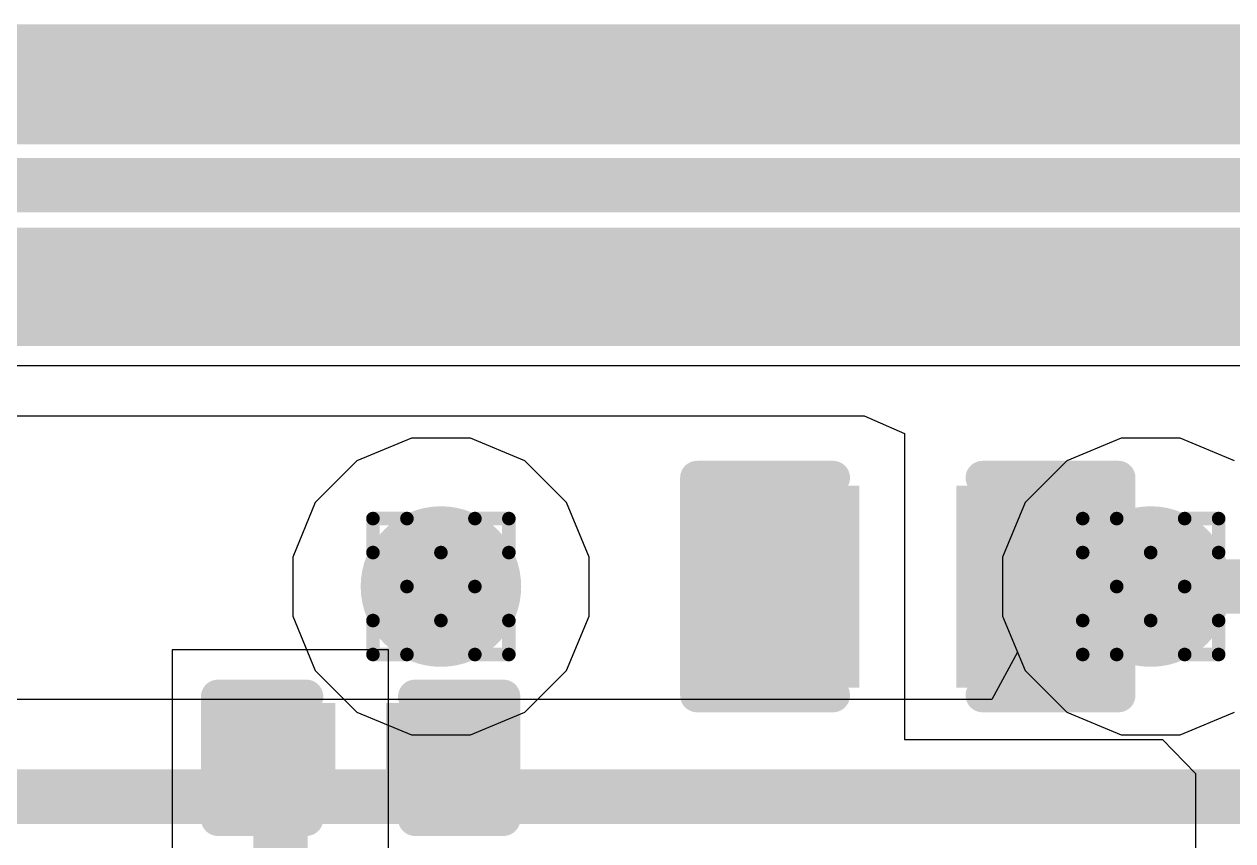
# Model space of a CAD drawing. Header units: inches. Extents: x -11 to 5379, y 0 to 5429.
# Drawn here: x 132.206 to 136.724, y 55.604 to 58.655 of the extents above; entities that cross this region are included whole.
import ezdxf

# ---------------------------------------------------------------- set-up
doc = ezdxf.new("R2010")
doc.units = ezdxf.units.IN
for name, color, linetype in [('Bottom Layer', 5, 'Continuous'), ('Drill Drawing', 1, 'Continuous'), ('GND', 16, 'Continuous'), ('PWR', 76, 'Continuous'), ('Top Layer', 1, 'Continuous'), ('Top Overlay', 2, 'Continuous'), ('Top Paste', 8, 'Continuous'), ('Top Solder', 216, 'Continuous'), ('Via Holes', 16, 'Continuous')]:
    doc.layers.add(name, color=color, linetype=linetype)

# ---------------------------------------------------------------- blocks, each defined once
blk = doc.blocks.new('C___0201_677')
at = {"layer": 'Top Layer'}
for points in [[(-0.45, 0.15), (-0.15, 0.15), (-0.15, -0.15), (-0.45, -0.15)], [(0.15, 0.15), (0.45, 0.15), (0.45, -0.15), (0.15, -0.15)]]:
    blk.add_hatch(color=1, dxfattribs=at).paths.add_polyline_path(points)
at = {"layer": 'Top Paste'}
for points in [[(-0.45, 0.15), (-0.15, 0.15), (-0.15, -0.15), (-0.45, -0.15)], [(0.15, 0.15), (0.45, 0.15), (0.45, -0.15), (0.15, -0.15)]]:
    blk.add_hatch(color=8, dxfattribs=at).paths.add_polyline_path(points)
at = {"layer": 'Top Solder'}
for points in [[(-0.505, 0.205), (-0.095, 0.205), (-0.095, -0.205), (-0.505, -0.205)], [(0.095, 0.205), (0.505, 0.205), (0.505, -0.205), (0.095, -0.205)]]:
    blk.add_hatch(color=216, dxfattribs=at).paths.add_polyline_path(points)
at = {"layer": 'Top Overlay'}
for points in [[(-0.2032, 0.2286, 0.127, 0.127, 0), (-0.5334, 0.2286, 0.127, 0.127, 0)], [(-0.5334, 0.2286, 0.127, 0.127, 0), (-0.5334, -0.2286, 0.127, 0.127, 0)], [(0.5334, 0.2286, 0.127, 0.127, 0), (0.2032, 0.2286, 0.127, 0.127, 0)], [(0.5334, 0.2286, 0.127, 0.127, 0), (0.5334, -0.2286, 0.127, 0.127, 0)], [(-0.2032, -0.2286, 0.127, 0.127, 0), (-0.5334, -0.2286, 0.127, 0.127, 0)], [(0.5334, -0.2286, 0.127, 0.127, 0), (0.2032, -0.2286, 0.127, 0.127, 0)]]:
    blk.add_lwpolyline(points, format="xyseb", dxfattribs=at)
for points in [[(-0.5651, 0.2286, 0.0635, 0.0635, 1), (-0.5016, 0.2286, 0.0635, 0.0635, 1)], [(-0.5651, 0.2286, 0.0635, 0.0635, 1), (-0.5016, 0.2286, 0.0635, 0.0635, 1)], [(-0.2349, 0.2286, 0.0635, 0.0635, 1), (-0.1714, 0.2286, 0.0635, 0.0635, 1)], [(0.1714, 0.2286, 0.0635, 0.0635, 1), (0.2349, 0.2286, 0.0635, 0.0635, 1)], [(0.5016, 0.2286, 0.0635, 0.0635, 1), (0.5651, 0.2286, 0.0635, 0.0635, 1)], [(0.5016, 0.2286, 0.0635, 0.0635, 1), (0.5651, 0.2286, 0.0635, 0.0635, 1)], [(-0.5651, -0.2286, 0.0635, 0.0635, 1), (-0.5016, -0.2286, 0.0635, 0.0635, 1)], [(-0.5651, -0.2286, 0.0635, 0.0635, 1), (-0.5016, -0.2286, 0.0635, 0.0635, 1)], [(-0.2349, -0.2286, 0.0635, 0.0635, 1), (-0.1714, -0.2286, 0.0635, 0.0635, 1)], [(0.1714, -0.2286, 0.0635, 0.0635, 1), (0.2349, -0.2286, 0.0635, 0.0635, 1)], [(0.5016, -0.2286, 0.0635, 0.0635, 1), (0.5651, -0.2286, 0.0635, 0.0635, 1)], [(0.5016, -0.2286, 0.0635, 0.0635, 1), (0.5651, -0.2286, 0.0635, 0.0635, 1)]]:
    blk.add_lwpolyline(points, format="xyseb", close=True, dxfattribs=at)
blk = doc.blocks.new('C___0402_693')
at = {"layer": 'Top Layer'}
for points in [[(-0.6985, -0.3175), (-0.6985, 0.3175), (-0.2413, 0.3175), (-0.2413, -0.3175)], [(0.2413, -0.3175), (0.2413, 0.3175), (0.6985, 0.3175), (0.6985, -0.3175)]]:
    blk.add_hatch(color=1, dxfattribs=at).paths.add_polyline_path(points)
at = {"layer": 'Top Paste'}
for points in [[(-0.6985, -0.3175), (-0.6985, 0.3175), (-0.2413, 0.3175), (-0.2413, -0.3175)], [(0.2413, -0.3175), (0.2413, 0.3175), (0.6985, 0.3175), (0.6985, -0.3175)]]:
    blk.add_hatch(color=8, dxfattribs=at).paths.add_polyline_path(points)
at = {"layer": 'Top Solder'}
for points in [[(-0.7585, -0.3775), (-0.7585, 0.3775), (-0.1813, 0.3775), (-0.1813, -0.3775)], [(0.1813, -0.3775), (0.1813, 0.3775), (0.7585, 0.3775), (0.7585, -0.3775)]]:
    blk.add_hatch(color=216, dxfattribs=at).paths.add_polyline_path(points)
at = {"layer": 'Top Overlay'}
for points in [[(-0.7874, -0.4064, 0.127, 0.127, 0), (-0.7874, 0.4064, 0.127, 0.127, 0)], [(-0.7874, 0.4064, 0.127, 0.127, 0), (-0.2794, 0.4064, 0.127, 0.127, 0)], [(0.2794, 0.4064, 0.127, 0.127, 0), (0.7874, 0.4064, 0.127, 0.127, 0)], [(0.7874, -0.4064, 0.127, 0.127, 0), (0.7874, 0.4064, 0.127, 0.127, 0)], [(-0.7874, -0.4064, 0.127, 0.127, 0), (-0.2794, -0.4064, 0.127, 0.127, 0)], [(0.2794, -0.4064, 0.127, 0.127, 0), (0.7874, -0.4064, 0.127, 0.127, 0)]]:
    blk.add_lwpolyline(points, format="xyseb", dxfattribs=at)
for points in [[(-0.8191, 0.4064, 0.0635, 0.0635, 1), (-0.7556, 0.4064, 0.0635, 0.0635, 1)], [(-0.8191, 0.4064, 0.0635, 0.0635, 1), (-0.7556, 0.4064, 0.0635, 0.0635, 1)], [(-0.3111, 0.4064, 0.0635, 0.0635, 1), (-0.2477, 0.4064, 0.0635, 0.0635, 1)], [(0.2477, 0.4064, 0.0635, 0.0635, 1), (0.3111, 0.4064, 0.0635, 0.0635, 1)], [(0.7556, 0.4064, 0.0635, 0.0635, 1), (0.8191, 0.4064, 0.0635, 0.0635, 1)], [(0.7556, 0.4064, 0.0635, 0.0635, 1), (0.8191, 0.4064, 0.0635, 0.0635, 1)], [(-0.8191, -0.4064, 0.0635, 0.0635, 1), (-0.7556, -0.4064, 0.0635, 0.0635, 1)], [(-0.8191, -0.4064, 0.0635, 0.0635, 1), (-0.7556, -0.4064, 0.0635, 0.0635, 1)], [(-0.3111, -0.4064, 0.0635, 0.0635, 1), (-0.2477, -0.4064, 0.0635, 0.0635, 1)], [(0.2477, -0.4064, 0.0635, 0.0635, 1), (0.3111, -0.4064, 0.0635, 0.0635, 1)], [(0.7556, -0.4064, 0.0635, 0.0635, 1), (0.8191, -0.4064, 0.0635, 0.0635, 1)], [(0.7556, -0.4064, 0.0635, 0.0635, 1), (0.8191, -0.4064, 0.0635, 0.0635, 1)]]:
    blk.add_lwpolyline(points, format="xyseb", close=True, dxfattribs=at)

msp = doc.modelspace()

# ---------------------------------------------------------------- hatches: boundary and pattern name
at = {"layer": 'Bottom Layer'}
h = msp.add_hatch(color=5, dxfattribs=at)
edge = h.paths.add_edge_path()
edge.add_arc((133.764, 56.5538), 0.3, 0, 360)
h = msp.add_hatch(color=5, dxfattribs=at)
edge = h.paths.add_edge_path()
edge.add_arc((136.4167, 56.5538), 0.3, 0, 360)
at = {"layer": 'GND'}
h = msp.add_hatch(color=16, dxfattribs=at)
edge = h.paths.add_edge_path()
edge.add_arc((133.764, 56.5538), 0.3, 0, 360)
h = msp.add_hatch(color=16, dxfattribs=at)
edge = h.paths.add_edge_path()
edge.add_arc((136.4167, 56.5538), 0.3, 0, 360)
at = {"layer": 'PWR'}
h = msp.add_hatch(color=76, dxfattribs=at)
edge = h.paths.add_edge_path()
edge.add_arc((133.764, 56.5538), 0.3, 0, 360)
h = msp.add_hatch(color=76, dxfattribs=at)
edge = h.paths.add_edge_path()
edge.add_arc((136.4167, 56.5538), 0.3, 0, 360)
at = {"layer": 'Top Layer'}
h = msp.add_hatch(color=1, dxfattribs=at)
edge = h.paths.add_edge_path()
edge.add_arc((133.764, 56.5538), 0.3, 0, 360)
h = msp.add_hatch(color=1, dxfattribs=at)
edge = h.paths.add_edge_path()
edge.add_arc((136.4167, 56.5538), 0.3, 0, 360)
at = {"layer": 'Via Holes'}
h = msp.add_hatch(color=7, dxfattribs=at)
edge = h.paths.add_edge_path()
edge.add_arc((133.764, 56.5538), 0.15, 0, 360)
h = msp.add_hatch(color=7, dxfattribs=at)
edge = h.paths.add_edge_path()
edge.add_arc((136.4167, 56.5538), 0.15, 0, 360)

# ---------------------------------------------------------------- linework, layer by layer
at = {"layer": 'Bottom Layer'}
for p, q in [((132.1755, 57.38), (140.4234, 57.38)), ((136.3065, 57.1078), (136.1029, 57.0235)), ((136.5269, 57.1078), (136.3065, 57.1078)), ((136.7305, 57.0235), (136.5269, 57.1078)), ((136.1029, 57.0235), (135.9471, 56.8676)), ((135.9471, 56.8676), (135.8627, 56.664)), ((135.8627, 56.664), (135.8627, 56.4436)), ((135.8627, 56.4436), (135.9185, 56.309)), ((135.9185, 56.309), (135.8236, 56.1312)), ((135.8236, 56.1312), (132.1778, 56.1312))]:
    msp.add_line(p, q, dxfattribs=at)
for points in [[(126.6585, 58.3338, 0.254, 0.254, 0), (140.4012, 58.3338, 0.254, 0.254, 0)], [(132.0146, 57.7685, 0.254, 0.254, 0), (140.9928, 57.7685, 0.254, 0.254, 0)], [(132.0277, 55.7686, 0.2032, 0.2032, 0), (139.847, 55.7686, 0.2032, 0.2032, 0)]]:
    msp.add_lwpolyline(points, format="xyseb", dxfattribs=at)
at = {"layer": 'Drill Drawing'}
for points in [[(133.51, 56.6808, 0.0508, 0.0508, 0), (133.51, 56.8078, 0.0508, 0.0508, 0)], [(133.51, 56.8078, 0.0508, 0.0508, 0), (133.637, 56.8078, 0.0508, 0.0508, 0)], [(133.637, 56.8078, 0.0508, 0.0508, 0), (133.764, 56.6808, 0.0508, 0.0508, 0)], [(133.764, 56.6808, 0.0508, 0.0508, 0), (133.891, 56.8078, 0.0508, 0.0508, 0)], [(133.891, 56.8078, 0.0508, 0.0508, 0), (134.018, 56.8078, 0.0508, 0.0508, 0)], [(134.018, 56.6808, 0.0508, 0.0508, 0), (134.018, 56.8078, 0.0508, 0.0508, 0)], [(136.1627, 56.6808, 0.0508, 0.0508, 0), (136.1627, 56.8078, 0.0508, 0.0508, 0)], [(136.1627, 56.8078, 0.0508, 0.0508, 0), (136.2897, 56.8078, 0.0508, 0.0508, 0)], [(136.2897, 56.8078, 0.0508, 0.0508, 0), (136.4167, 56.6808, 0.0508, 0.0508, 0)], [(136.4167, 56.6808, 0.0508, 0.0508, 0), (136.5437, 56.8078, 0.0508, 0.0508, 0)], [(136.5437, 56.8078, 0.0508, 0.0508, 0), (136.6707, 56.8078, 0.0508, 0.0508, 0)], [(136.6707, 56.6808, 0.0508, 0.0508, 0), (136.6707, 56.8078, 0.0508, 0.0508, 0)], [(133.51, 56.6808, 0.0508, 0.0508, 0), (133.637, 56.5538, 0.0508, 0.0508, 0)], [(133.891, 56.5538, 0.0508, 0.0508, 0), (134.018, 56.6808, 0.0508, 0.0508, 0)], [(136.1627, 56.6808, 0.0508, 0.0508, 0), (136.2897, 56.5538, 0.0508, 0.0508, 0)], [(136.5437, 56.5538, 0.0508, 0.0508, 0), (136.6707, 56.6808, 0.0508, 0.0508, 0)], [(133.51, 56.4268, 0.0508, 0.0508, 0), (133.637, 56.5538, 0.0508, 0.0508, 0)], [(133.891, 56.5538, 0.0508, 0.0508, 0), (134.018, 56.4268, 0.0508, 0.0508, 0)], [(136.1627, 56.4268, 0.0508, 0.0508, 0), (136.2897, 56.5538, 0.0508, 0.0508, 0)], [(136.5437, 56.5538, 0.0508, 0.0508, 0), (136.6707, 56.4268, 0.0508, 0.0508, 0)], [(133.51, 56.2998, 0.0508, 0.0508, 0), (133.51, 56.4268, 0.0508, 0.0508, 0)], [(133.637, 56.2998, 0.0508, 0.0508, 0), (133.764, 56.4268, 0.0508, 0.0508, 0)], [(133.764, 56.4268, 0.0508, 0.0508, 0), (133.891, 56.2998, 0.0508, 0.0508, 0)], [(134.018, 56.2998, 0.0508, 0.0508, 0), (134.018, 56.4268, 0.0508, 0.0508, 0)], [(136.1627, 56.2998, 0.0508, 0.0508, 0), (136.1627, 56.4268, 0.0508, 0.0508, 0)], [(136.2897, 56.2998, 0.0508, 0.0508, 0), (136.4167, 56.4268, 0.0508, 0.0508, 0)], [(136.4167, 56.4268, 0.0508, 0.0508, 0), (136.5437, 56.2998, 0.0508, 0.0508, 0)], [(136.6707, 56.2998, 0.0508, 0.0508, 0), (136.6707, 56.4268, 0.0508, 0.0508, 0)], [(133.51, 56.2998, 0.0508, 0.0508, 0), (133.637, 56.2998, 0.0508, 0.0508, 0)], [(133.891, 56.2998, 0.0508, 0.0508, 0), (134.018, 56.2998, 0.0508, 0.0508, 0)], [(136.1627, 56.2998, 0.0508, 0.0508, 0), (136.2897, 56.2998, 0.0508, 0.0508, 0)], [(136.5437, 56.2998, 0.0508, 0.0508, 0), (136.6707, 56.2998, 0.0508, 0.0508, 0)]]:
    msp.add_lwpolyline(points, format="xyseb", dxfattribs=at)
for points in [[(133.4973, 56.8078, 0.0254, 0.0254, 1), (133.5227, 56.8078, 0.0254, 0.0254, 1)], [(133.4973, 56.8078, 0.0254, 0.0254, 1), (133.5227, 56.8078, 0.0254, 0.0254, 1)], [(133.6243, 56.8078, 0.0254, 0.0254, 1), (133.6497, 56.8078, 0.0254, 0.0254, 1)], [(133.6243, 56.8078, 0.0254, 0.0254, 1), (133.6497, 56.8078, 0.0254, 0.0254, 1)], [(133.8783, 56.8078, 0.0254, 0.0254, 1), (133.9037, 56.8078, 0.0254, 0.0254, 1)], [(133.8783, 56.8078, 0.0254, 0.0254, 1), (133.9037, 56.8078, 0.0254, 0.0254, 1)], [(134.0053, 56.8078, 0.0254, 0.0254, 1), (134.0307, 56.8078, 0.0254, 0.0254, 1)], [(134.0053, 56.8078, 0.0254, 0.0254, 1), (134.0307, 56.8078, 0.0254, 0.0254, 1)], [(136.15, 56.8078, 0.0254, 0.0254, 1), (136.1754, 56.8078, 0.0254, 0.0254, 1)], [(136.15, 56.8078, 0.0254, 0.0254, 1), (136.1754, 56.8078, 0.0254, 0.0254, 1)], [(136.277, 56.8078, 0.0254, 0.0254, 1), (136.3024, 56.8078, 0.0254, 0.0254, 1)], [(136.277, 56.8078, 0.0254, 0.0254, 1), (136.3024, 56.8078, 0.0254, 0.0254, 1)], [(136.531, 56.8078, 0.0254, 0.0254, 1), (136.5564, 56.8078, 0.0254, 0.0254, 1)], [(136.531, 56.8078, 0.0254, 0.0254, 1), (136.5564, 56.8078, 0.0254, 0.0254, 1)], [(136.658, 56.8078, 0.0254, 0.0254, 1), (136.6834, 56.8078, 0.0254, 0.0254, 1)], [(136.658, 56.8078, 0.0254, 0.0254, 1), (136.6834, 56.8078, 0.0254, 0.0254, 1)], [(133.4973, 56.6808, 0.0254, 0.0254, 1), (133.5227, 56.6808, 0.0254, 0.0254, 1)], [(133.4973, 56.6808, 0.0254, 0.0254, 1), (133.5227, 56.6808, 0.0254, 0.0254, 1)], [(133.7513, 56.6808, 0.0254, 0.0254, 1), (133.7767, 56.6808, 0.0254, 0.0254, 1)], [(133.7513, 56.6808, 0.0254, 0.0254, 1), (133.7767, 56.6808, 0.0254, 0.0254, 1)], [(134.0053, 56.6808, 0.0254, 0.0254, 1), (134.0307, 56.6808, 0.0254, 0.0254, 1)], [(134.0053, 56.6808, 0.0254, 0.0254, 1), (134.0307, 56.6808, 0.0254, 0.0254, 1)], [(136.15, 56.6808, 0.0254, 0.0254, 1), (136.1754, 56.6808, 0.0254, 0.0254, 1)], [(136.15, 56.6808, 0.0254, 0.0254, 1), (136.1754, 56.6808, 0.0254, 0.0254, 1)], [(136.404, 56.6808, 0.0254, 0.0254, 1), (136.4294, 56.6808, 0.0254, 0.0254, 1)], [(136.404, 56.6808, 0.0254, 0.0254, 1), (136.4294, 56.6808, 0.0254, 0.0254, 1)], [(136.658, 56.6808, 0.0254, 0.0254, 1), (136.6834, 56.6808, 0.0254, 0.0254, 1)], [(136.658, 56.6808, 0.0254, 0.0254, 1), (136.6834, 56.6808, 0.0254, 0.0254, 1)], [(133.6243, 56.5538, 0.0254, 0.0254, 1), (133.6497, 56.5538, 0.0254, 0.0254, 1)], [(133.6243, 56.5538, 0.0254, 0.0254, 1), (133.6497, 56.5538, 0.0254, 0.0254, 1)], [(133.8783, 56.5538, 0.0254, 0.0254, 1), (133.9037, 56.5538, 0.0254, 0.0254, 1)], [(133.8783, 56.5538, 0.0254, 0.0254, 1), (133.9037, 56.5538, 0.0254, 0.0254, 1)], [(136.277, 56.5538, 0.0254, 0.0254, 1), (136.3024, 56.5538, 0.0254, 0.0254, 1)], [(136.277, 56.5538, 0.0254, 0.0254, 1), (136.3024, 56.5538, 0.0254, 0.0254, 1)], [(136.531, 56.5538, 0.0254, 0.0254, 1), (136.5564, 56.5538, 0.0254, 0.0254, 1)], [(136.531, 56.5538, 0.0254, 0.0254, 1), (136.5564, 56.5538, 0.0254, 0.0254, 1)], [(133.4973, 56.4268, 0.0254, 0.0254, 1), (133.5227, 56.4268, 0.0254, 0.0254, 1)], [(133.4973, 56.4268, 0.0254, 0.0254, 1), (133.5227, 56.4268, 0.0254, 0.0254, 1)], [(133.7513, 56.4268, 0.0254, 0.0254, 1), (133.7767, 56.4268, 0.0254, 0.0254, 1)], [(133.7513, 56.4268, 0.0254, 0.0254, 1), (133.7767, 56.4268, 0.0254, 0.0254, 1)], [(134.0053, 56.4268, 0.0254, 0.0254, 1), (134.0307, 56.4268, 0.0254, 0.0254, 1)], [(134.0053, 56.4268, 0.0254, 0.0254, 1), (134.0307, 56.4268, 0.0254, 0.0254, 1)], [(136.15, 56.4268, 0.0254, 0.0254, 1), (136.1754, 56.4268, 0.0254, 0.0254, 1)], [(136.15, 56.4268, 0.0254, 0.0254, 1), (136.1754, 56.4268, 0.0254, 0.0254, 1)], [(136.404, 56.4268, 0.0254, 0.0254, 1), (136.4294, 56.4268, 0.0254, 0.0254, 1)], [(136.404, 56.4268, 0.0254, 0.0254, 1), (136.4294, 56.4268, 0.0254, 0.0254, 1)], [(136.658, 56.4268, 0.0254, 0.0254, 1), (136.6834, 56.4268, 0.0254, 0.0254, 1)], [(136.658, 56.4268, 0.0254, 0.0254, 1), (136.6834, 56.4268, 0.0254, 0.0254, 1)], [(133.4973, 56.2998, 0.0254, 0.0254, 1), (133.5227, 56.2998, 0.0254, 0.0254, 1)], [(133.4973, 56.2998, 0.0254, 0.0254, 1), (133.5227, 56.2998, 0.0254, 0.0254, 1)], [(133.6243, 56.2998, 0.0254, 0.0254, 1), (133.6497, 56.2998, 0.0254, 0.0254, 1)], [(133.6243, 56.2998, 0.0254, 0.0254, 1), (133.6497, 56.2998, 0.0254, 0.0254, 1)], [(133.8783, 56.2998, 0.0254, 0.0254, 1), (133.9037, 56.2998, 0.0254, 0.0254, 1)], [(133.8783, 56.2998, 0.0254, 0.0254, 1), (133.9037, 56.2998, 0.0254, 0.0254, 1)], [(134.0053, 56.2998, 0.0254, 0.0254, 1), (134.0307, 56.2998, 0.0254, 0.0254, 1)], [(134.0053, 56.2998, 0.0254, 0.0254, 1), (134.0307, 56.2998, 0.0254, 0.0254, 1)], [(136.15, 56.2998, 0.0254, 0.0254, 1), (136.1754, 56.2998, 0.0254, 0.0254, 1)], [(136.15, 56.2998, 0.0254, 0.0254, 1), (136.1754, 56.2998, 0.0254, 0.0254, 1)], [(136.277, 56.2998, 0.0254, 0.0254, 1), (136.3024, 56.2998, 0.0254, 0.0254, 1)], [(136.277, 56.2998, 0.0254, 0.0254, 1), (136.3024, 56.2998, 0.0254, 0.0254, 1)], [(136.531, 56.2998, 0.0254, 0.0254, 1), (136.5564, 56.2998, 0.0254, 0.0254, 1)], [(136.531, 56.2998, 0.0254, 0.0254, 1), (136.5564, 56.2998, 0.0254, 0.0254, 1)], [(136.658, 56.2998, 0.0254, 0.0254, 1), (136.6834, 56.2998, 0.0254, 0.0254, 1)], [(136.658, 56.2998, 0.0254, 0.0254, 1), (136.6834, 56.2998, 0.0254, 0.0254, 1)]]:
    msp.add_lwpolyline(points, format="xyseb", close=True, dxfattribs=at)
at = {"layer": 'GND'}
for p, q in [((136.3065, 57.1078), (136.1029, 57.0235)), ((136.5269, 57.1078), (136.3065, 57.1078)), ((136.7305, 57.0235), (136.5269, 57.1078)), ((136.1029, 57.0235), (135.9471, 56.8676)), ((135.9471, 56.8676), (135.8627, 56.664)), ((135.8627, 56.664), (135.8627, 56.4436)), ((135.8627, 56.4436), (135.9471, 56.24)), ((135.9471, 56.24), (136.1029, 56.0842)), ((136.1029, 56.0842), (136.3065, 55.9998)), ((136.5269, 55.9998), (136.7305, 56.0842)), ((136.3065, 55.9998), (136.5269, 55.9998))]:
    msp.add_line(p, q, dxfattribs=at)
at = {"layer": 'PWR'}
for p, q in [((133.6538, 57.1078), (133.4502, 57.0235)), ((133.8742, 57.1078), (133.6538, 57.1078)), ((134.0778, 57.0235), (133.8742, 57.1078)), ((133.4502, 57.0235), (133.2944, 56.8676)), ((134.2337, 56.8676), (134.0778, 57.0235)), ((133.2944, 56.8676), (133.21, 56.664)), ((134.318, 56.664), (134.2337, 56.8676)), ((133.21, 56.664), (133.21, 56.4436)), ((134.318, 56.4436), (134.318, 56.664)), ((133.21, 56.4436), (133.2944, 56.24)), ((134.2337, 56.24), (134.318, 56.4436)), ((133.2944, 56.24), (133.4502, 56.0842)), ((134.0778, 56.0842), (134.2337, 56.24)), ((133.4502, 56.0842), (133.6538, 55.9998)), ((133.8742, 55.9998), (134.0778, 56.0842)), ((133.6538, 55.9998), (133.8742, 55.9998))]:
    msp.add_line(p, q, dxfattribs=at)
at = {"layer": 'Top Layer'}
for p, q in [((131.8321, 57.1912), (135.3457, 57.1912)), ((135.3457, 57.1912), (135.4962, 57.1253)), ((135.4962, 57.1253), (135.4962, 55.9823)), ((133.568, 56.3178), (132.76, 56.3178)), ((132.76, 56.3178), (132.76, 55.5535)), ((133.568, 55.5535), (133.568, 56.3178)), ((135.4962, 55.9823), (136.4614, 55.9823)), ((136.4614, 55.9823), (136.5838, 55.8552)), ((136.5838, 55.8552), (136.5838, 55.1598))]:
    msp.add_line(p, q, dxfattribs=at)
for points in [[(131.893, 58.5538, 0.2032, 0.2032, 0), (137.6178, 58.5538, 0.2032, 0.2032, 0)], [(131.4648, 58.0538, 0.2032, 0.2032, 0), (137.6178, 58.0538, 0.2032, 0.2032, 0)], [(129.8854, 57.5538, 0.2032, 0.2032, 0), (137.6178, 57.5538, 0.2032, 0.2032, 0)], [(135.9788, 56.5538, 0.2032, 0.2032, 0), (136.4167, 56.5538, 0.2032, 0.2032, 0)], [(136.4167, 56.5538, 0.2032, 0.2032, 0), (137.6178, 56.5538, 0.2032, 0.2032, 0)], [(133.164, 55.0991, 0.2032, 0.2032, 0), (133.164, 55.9138, 0.2032, 0.2032, 0)]]:
    msp.add_lwpolyline(points, format="xyseb", dxfattribs=at)
for points in [[(135.928, 56.5538, 0.1016, 0.1016, 1), (136.0296, 56.5538, 0.1016, 0.1016, 1)], [(136.3659, 56.5538, 0.1016, 0.1016, 1), (136.4675, 56.5538, 0.1016, 0.1016, 1)], [(136.3659, 56.5538, 0.1016, 0.1016, 1), (136.4675, 56.5538, 0.1016, 0.1016, 1)], [(133.1132, 55.9138, 0.1016, 0.1016, 1), (133.2148, 55.9138, 0.1016, 0.1016, 1)]]:
    msp.add_lwpolyline(points, format="xyseb", close=True, dxfattribs=at)

# ---------------------------------------------------------------- block references
msp.add_blockref('C___0402_693', (135.5089, 56.5538))
at = {"rotation": 180}
msp.add_blockref('C___0201_677', (133.464, 55.9138), dxfattribs=at)

doc.saveas('drawing.dxf')
